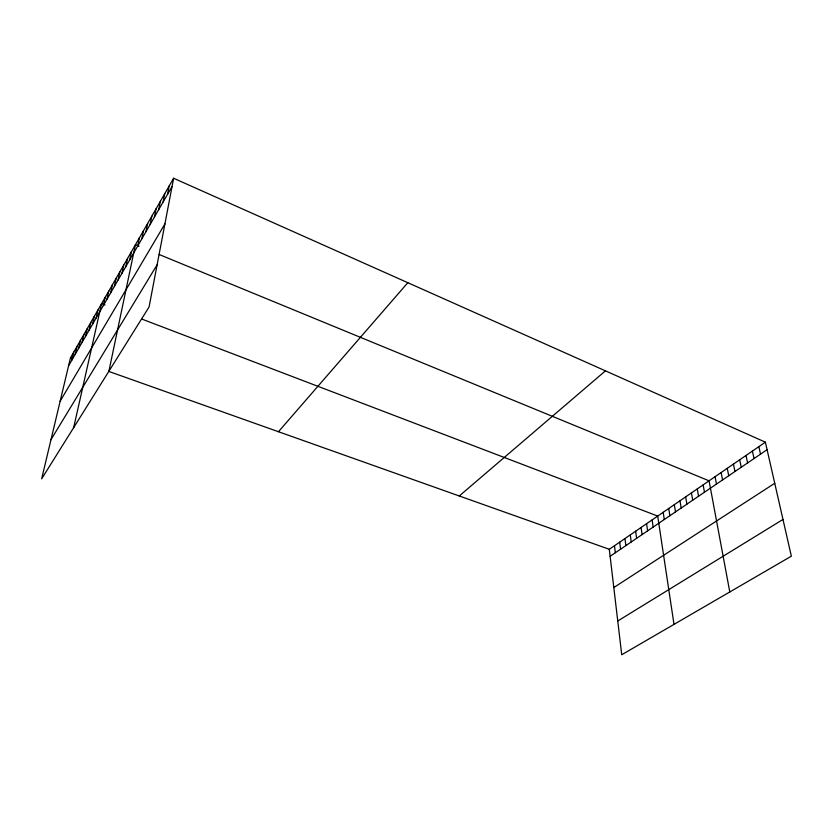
<?xml version="1.0" encoding="UTF-8"?>
<svg xmlns="http://www.w3.org/2000/svg" width="833" height="833" viewBox="0 0 833 833"><rect width="100%" height="100%" fill="white"/><g stroke="black" fill="none" stroke-linecap="round" stroke-linejoin="round"><path stroke-width="1.25" d="M173.618 178.252L149.076 306.961L41.65 478.871L70.482 357.815L173.618 178.252L765.371 442.177L791.35 556.194L621.73 654.748L609.298 549.291L765.371 442.177M167.537 194.339L169.13 186.051M163.101 202.023L164.715 193.745M158.728 209.604L160.352 201.336M154.407 217.08L156.063 208.823M150.159 224.452L151.814 216.205M145.962 231.72L147.639 223.483M141.818 238.884L143.515 230.668M137.737 245.964L139.444 237.749M108.894 371.268L135.425 244.735L139.007 246.214M129.729 259.823L131.468 251.639M125.814 266.612L127.553 258.449M121.941 273.318L123.7 265.165M118.119 279.94L119.89 271.787M114.35 286.469L116.131 278.337M110.633 292.914L112.424 284.792M106.957 299.276L108.759 291.175M103.334 305.555L105.145 297.475M96.107 318.071L97.94 310.011M73.668 427.641L101.574 303.691L104.989 304.993M92.515 324.297L94.348 316.259M88.964 330.441L90.807 322.423M85.466 336.511L87.319 328.504M82.009 342.509L83.862 334.512M75.22 354.264L77.094 346.309M78.594 348.423L80.457 340.447M71.888 360.033L73.762 352.099M68.598 365.739L172.035 186.54M60.143 401.225L164.913 223.921M50.99 439.647L157.114 264.79M278.461 431.723L407.826 282.71M459.275 495.979L605.445 370.852M610.12 556.298L767.089 449.695M613.806 587.536L774.742 483.286M617.753 620.991L782.978 519.459M70.482 357.815L72.669 358.596M109.331 371.622L609.298 549.291M142.141 319.185L657.706 516.064L674.001 624.375M159.145 254.502L709.07 480.818L729.791 591.961M758.853 446.655L760.519 454.152M752.397 451.08L754.032 458.566M746.014 455.464L747.607 462.929M739.694 459.806L741.245 467.24M733.446 464.096L734.956 471.52M727.251 468.333L728.729 475.747M721.128 472.54L722.575 479.933M715.068 476.705L716.474 484.067M703.135 484.889L704.468 492.23M697.252 488.929L698.554 496.239M691.432 492.917L692.702 500.216M685.674 496.874L686.902 504.152M679.967 500.789L681.175 508.047M674.324 504.663L675.49 511.91M668.732 508.505L669.867 515.721M663.193 512.305L664.297 519.511M652.114 519.907L653.166 527.07M646.575 523.707L647.595 530.85M641.087 527.466L642.087 534.599M635.662 531.194L636.62 538.305M630.289 534.88L631.216 541.971M624.958 538.535L625.864 545.605M619.69 542.158L620.575 549.207M614.473 545.74L615.327 552.768"/></g></svg>
